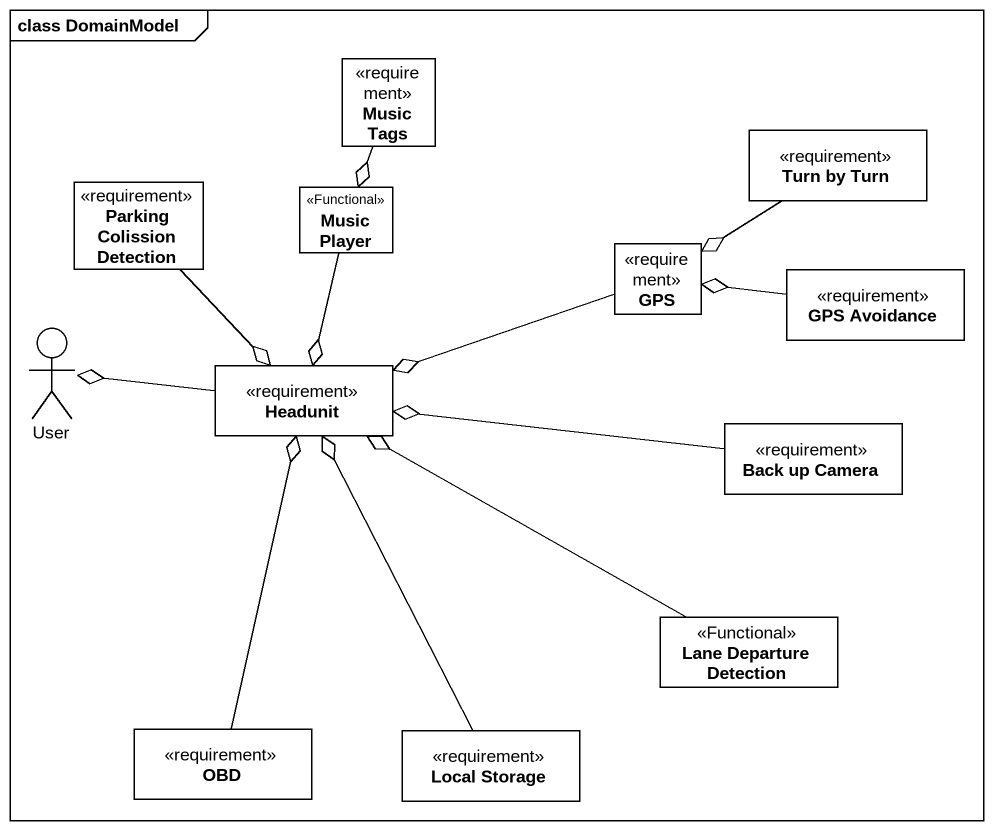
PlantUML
@startuml
mainframe class DomainModel
allowmixing
hide circle
hide empty members
class "Music Tags" as Music_Tags <<requirement>>
class "Turn by Turn" as Turn_by_Turn <<requirement>>
class "Parking Colission Detection" as Parking_Colission_Detection <<requirement>>
class "Music Player" as Music_Player <<Functional>>
class GPS <<requirement>>
class "GPS Avoidance" as GPS_Avoidance <<requirement>>
actor User
class Headunit <<requirement>>
class "Back up Camera" as Back_up_Camera <<requirement>>
class "Lane Departure Detection" as Lane_Departure_Detection <<Functional>>
class OBD <<requirement>>
class "Local Storage" as Local_Storage <<requirement>>
Music_Tags --o Music_Player
Turn_by_Turn --o GPS
Parking_Colission_Detection --o Headunit
Music_Player --o Headunit
GPS -left-o Headunit
GPS_Avoidance -left-o GPS
Headunit -left-o User
Back_up_Camera -left-o Headunit
Lane_Departure_Detection -left-o Headunit
OBD -up-o Headunit
Local_Storage -up-o Headunit
@enduml
